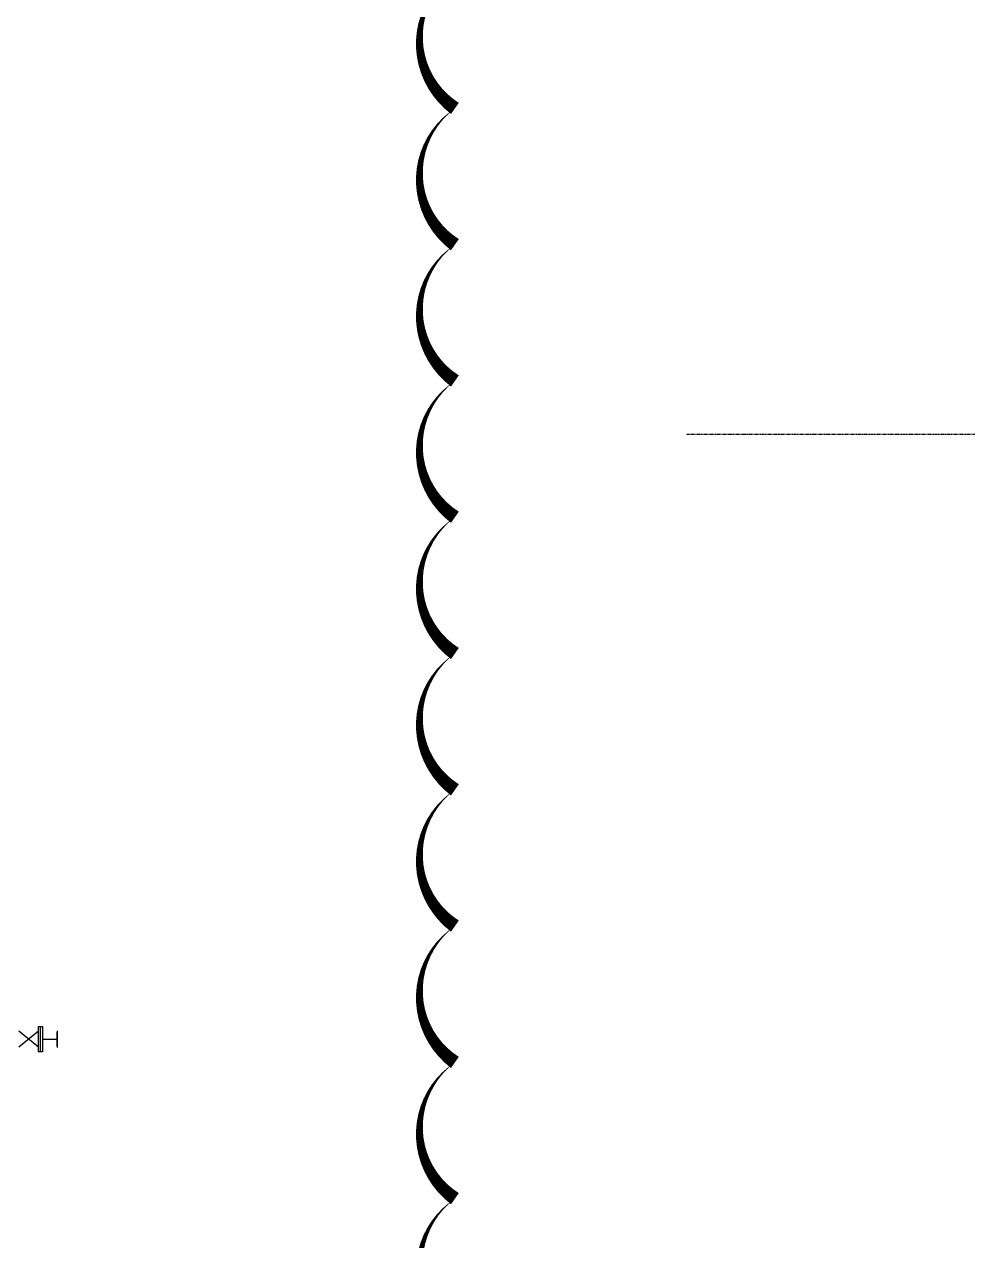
# Model space of a CAD drawing. Header units: inches. Extents: x 0 to 235202, y 0 to 361577.
# Drawn here: x 122385 to 126064, y 305529 to 310275 of the extents above; entities that cross this region are included whole.
import ezdxf

# ---------------------------------------------------------------- set-up
doc = ezdxf.new("R2010")
doc.units = ezdxf.units.IN
doc.header["$MEASUREMENT"] = 0
doc.linetypes.add('PHANTOM2', pattern=[1.25, 0.625, -0.125, 0.125, -0.125, 0.125, -0.125])
doc.layers.add('steel elbow 45deg', color=3, linetype='Continuous')

msp = doc.modelspace()

# ---------------------------------------------------------------- linework, layer by layer
at = {"color": 8, "linetype": 'PHANTOM2', "ltscale": 20}
msp.add_line((151422.4, 308674.6), (124969, 308674.6), dxfattribs=at)
at = {"color": 1}
msp.add_lwpolyline([(124064.6, 310478.7, 0, 53.2, 0.520567), (124064.6, 309946.9, 0, 53.2, 0.520567), (124064.6, 309415.1, 0, 53.2, 0.520567), (124064.6, 308883.3, 0, 53.2, 0.520567), (124064.6, 308351.5, 0, 53.2, 0.520567), (124064.6, 307819.7, 0, 53.2, 0.520567), (124064.6, 307287.9, 0, 53.2, 0.520567), (124064.6, 306756.1, 0, 53.2, 0.520567), (124064.6, 306224.3, 0, 53.2, 0.520567), (124064.6, 305692.5, 0, 53.2, 0.520567), (124064.6, 305160.7, 0, 53.2, 0.520567)], format="xyseb", dxfattribs=at)
at = {"layer": 'steel elbow 45deg', "color": 8}
for p, q in [((122440.2, 306346.5), (122363.1, 306283.5)), ((122440.2, 306283.5), (122363.1, 306346.5)), ((122440.2, 306364.5), (122455.8, 306364.5)), ((122440.2, 306265.6), (122440.2, 306364.5)), ((122448, 306265.6), (122448, 306364.5)), ((122455.8, 306364.5), (122455.8, 306265.6)), ((122513.1, 306348), (122513.1, 306282)), ((122513.1, 306287.2), (122513.1, 306342.8)), ((122455.8, 306315), (122513.1, 306315)), ((122455.8, 306265.6), (122440.2, 306265.6))]:
    msp.add_line(p, q, dxfattribs=at)

doc.saveas('drawing.dxf')
